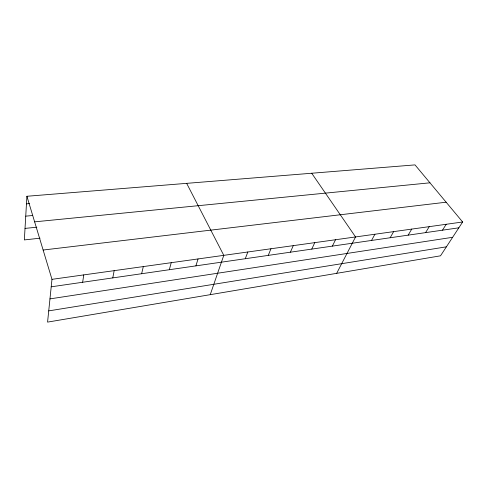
<?xml version="1.0" encoding="UTF-8"?>
<svg xmlns="http://www.w3.org/2000/svg" width="487" height="487" viewBox="0 0 487 487"><rect width="100%" height="100%" fill="white"/><g stroke="black" fill="none" stroke-linecap="round" stroke-linejoin="round"><path stroke-width="0.73" d="M26.907 196.267L51.975 279.337L47.574 322.108L440.51 255.821L462.65 221.987L415.003 164.892L26.907 196.267L24.35 239.921L40.056 238.186M82.656 282.265L83.752 274.899M112.777 277.907L114.171 270.65M141.638 273.724L143.306 266.584M169.318 269.719L171.235 262.682M195.896 265.872L198.045 258.938M210.238 294.665L223.789 255.346L186.661 183.349M245.278 258.725L247.822 251.986M268.252 255.401L270.961 248.754M290.398 252.193L293.265 245.643M311.759 249.101L314.772 242.636M332.377 246.118L335.525 239.738M336.669 273.335L355.559 236.944L311.71 173.244M371.544 240.45L374.923 234.235M390.154 237.753L393.636 231.623M408.161 235.148L411.734 229.097M425.595 232.622L429.254 226.65M442.476 230.181L446.22 224.282M48.73 310.883L446.402 246.818M49.96 298.89L452.63 237.297M51.202 286.813L458.839 227.813M51.975 279.337L462.65 221.987M43.13 250.032L446.141 202.202M25.026 228.409L36.854 227.192M34.626 221.847L429.96 182.814M25.744 216.155L32.501 215.516M26.462 203.858L29.439 203.603"/></g></svg>
